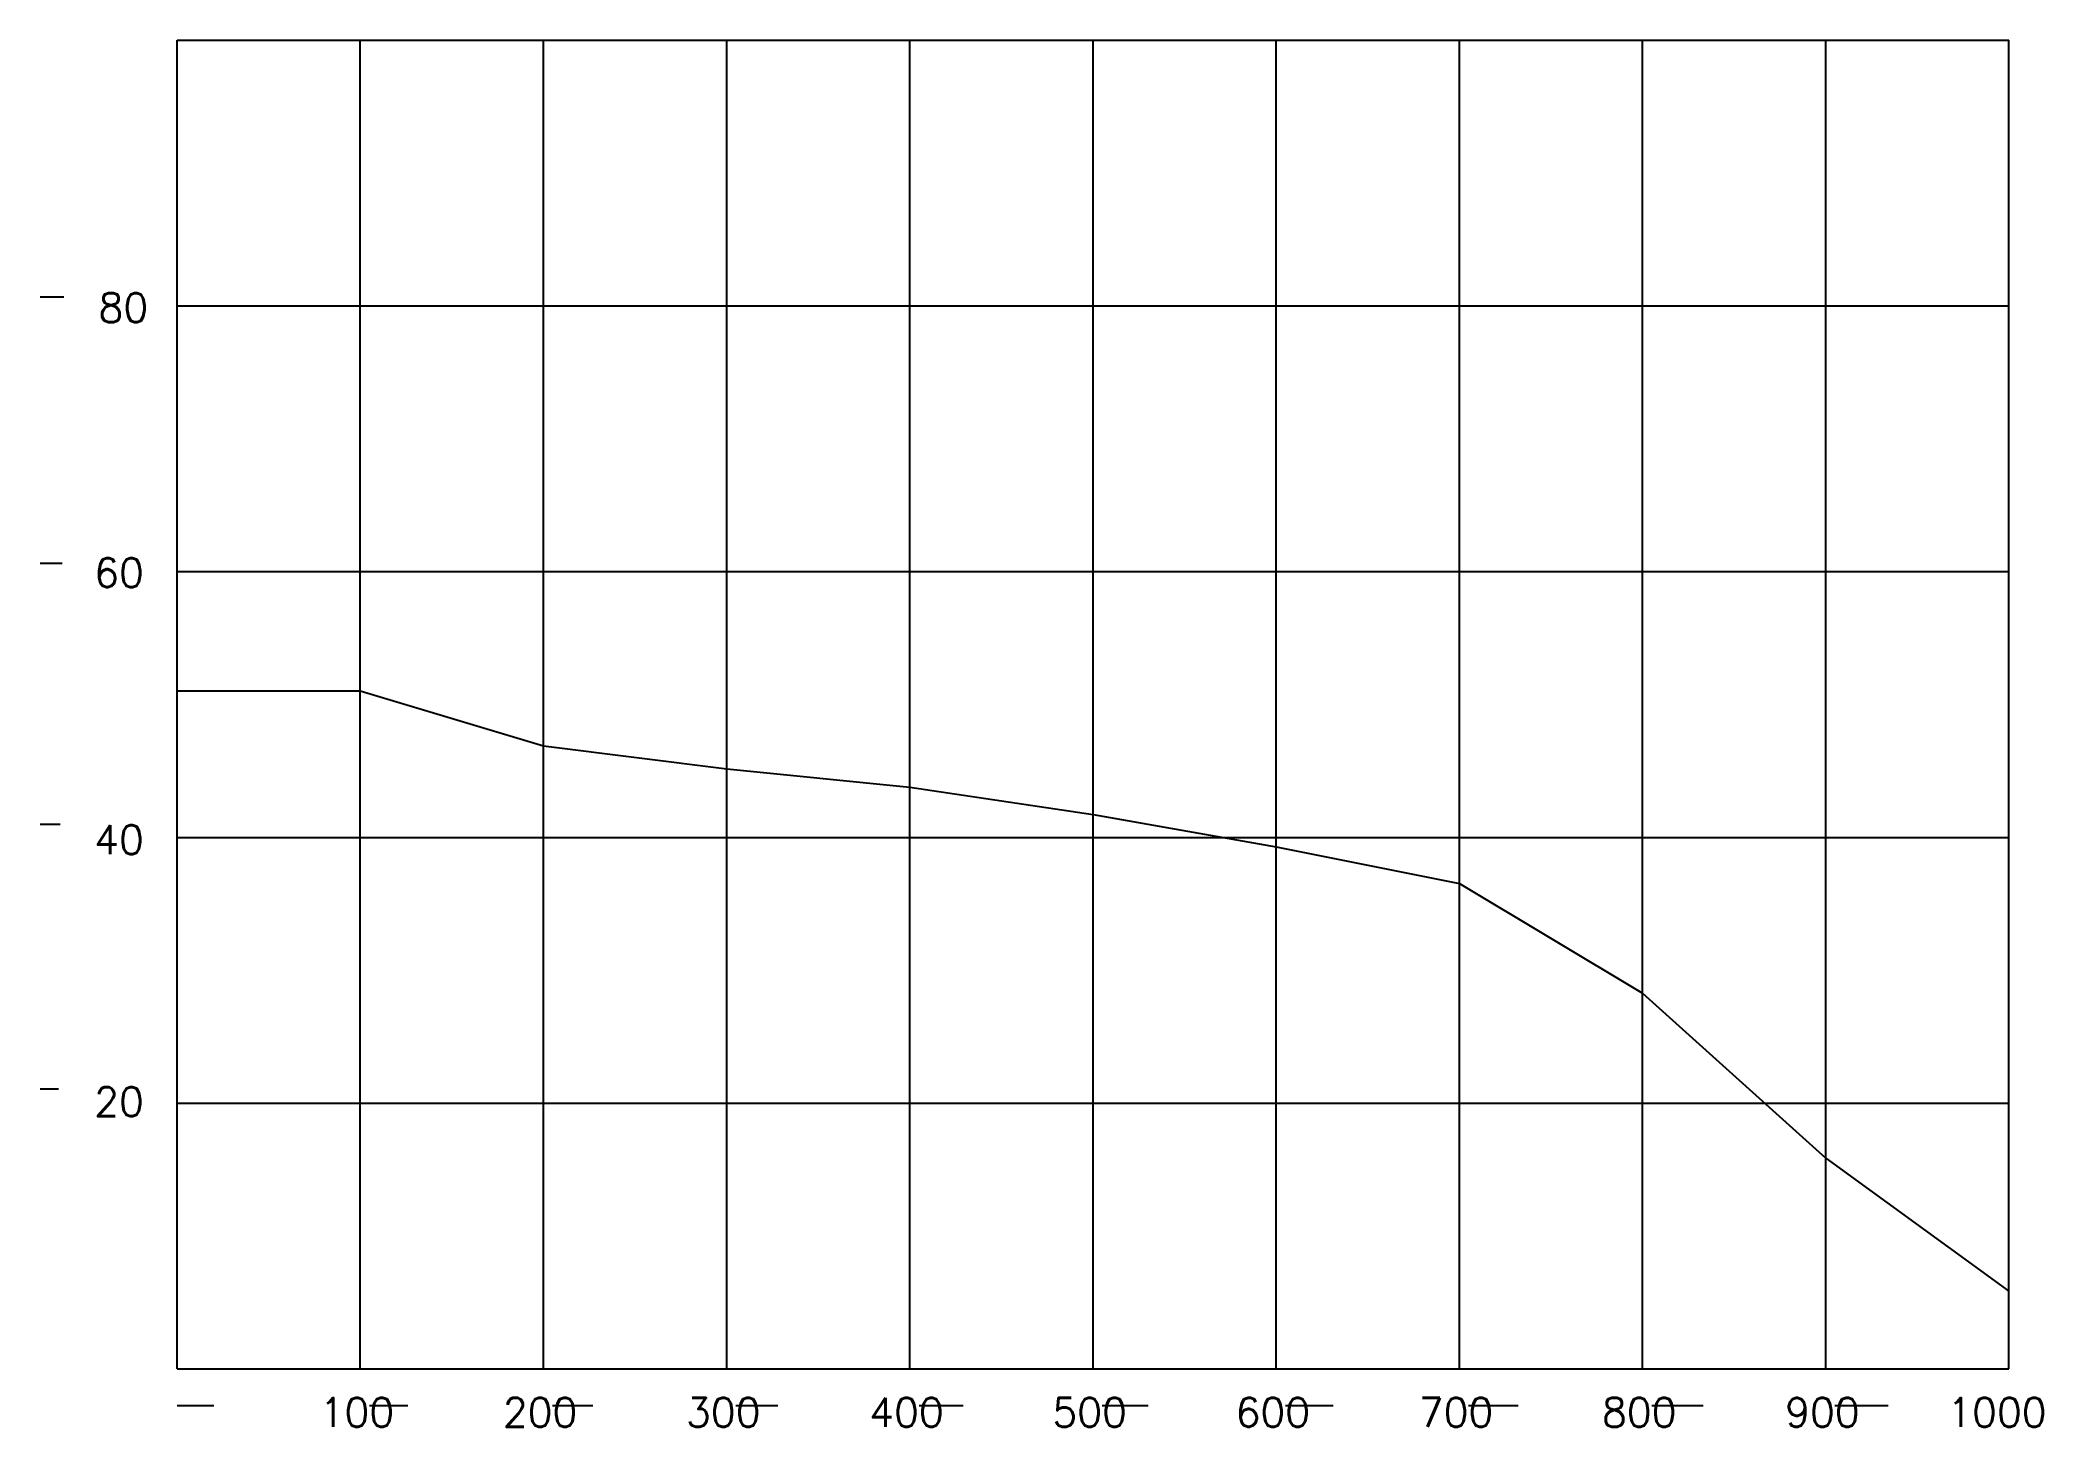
# Model space of a CAD drawing. Extents: x 325 to 1419, y 193 to 950.
import ezdxf
from ezdxf.enums import TextEntityAlignment as Align

# ---------------------------------------------------------------- set-up
doc = ezdxf.new("R2010")
doc.units = 0
doc.header["$MEASUREMENT"] = 0
doc.layers.get('0').update_dxf_attribs({"linetype": 'CONTINUOUS'})
doc.layers.add('-1', color=7, linetype='CONTINUOUS')
doc.layers.add('1', color=7, linetype='CONTINUOUS')
doc.styles.add('ROMANS', font='ROMANS', dxfattribs={"height": 0.2})

msp = doc.modelspace()

# ---------------------------------------------------------------- linework, layer by layer
at = {"layer": '-1', "color": 2, "linetype": 'Continuous'}
for p, q in [((325.2, 810), (336.2, 810)), ((325.2, 810), (338.2, 810)), ((325.2, 664.7), (336.2, 664.7)), ((325.2, 664.7), (337.2, 664.7)), ((325.2, 522.2), (336.2, 522.2)), ((325.2, 377.8), (335.2, 377.8)), ((400, 205), (420, 205)), ((505, 205), (526, 205)), ((605, 205), (627, 205)), ((705, 205), (728, 205)), ((805, 205), (829, 205)), ((905, 205), (930, 205)), ((1005, 205), (1031, 205)), ((1105, 205), (1132, 205)), ((1205, 205), (1233, 205)), ((1305, 205), (1334, 205))]:
    msp.add_line(p, q, dxfattribs=at)
at = {"color": 7, "linetype": 'Continuous'}
for p, q in [((400, 950.2), (1400, 950.2)), ((400, 225), (400, 950.2)), ((1400, 225), (1400, 950.2)), ((400, 595), (500, 595)), ((500, 595), (600, 565)), ((600, 565), (700, 552.5)), ((700, 552.5), (800, 542.5)), ((800, 542.5), (900, 527.5)), ((900, 527.5), (1000, 510)), ((1000, 510), (1100, 490)), ((1100, 490), (1200, 430)), ((1200, 430), (1300, 340)), ((1300, 340), (1400, 267.5)), ((400, 225), (1400, 225))]:
    msp.add_line(p, q, dxfattribs=at)
at = {"layer": '1', "color": 4, "linetype": 'Continuous'}
for p, q in [((500, 225), (500, 950.2)), ((600, 225), (600, 950.2)), ((700, 225), (700, 950.2)), ((800, 225), (800, 950.2)), ((900, 225), (900, 950.2)), ((1000, 225), (1000, 950.2)), ((1100, 225), (1100, 950.2)), ((1200, 225), (1200, 950.2)), ((1300, 225), (1300, 950.2)), ((400, 805.2), (1400, 805.2)), ((400, 660.1), (1400, 660.1)), ((400, 515.1), (1400, 515.1)), ((400, 370), (1400, 370))]:
    msp.add_line(p, q, dxfattribs=at)

# ---------------------------------------------------------------- texts
at = {"layer": '-1', "color": 7, "linetype": 'Continuous', "style": 'ROMANS'}
for s, p in [('80', (357.1, 812.1)), ('60', (354.7, 667.4)), ('40', (354.7, 521.7)), ('20', (354.7, 378.7)), ('100', (477.8, 209.2)), ('200', (577.8, 209.2)), ('300', (677.8, 209.2)), ('400', (777.8, 209.2)), ('500', (877.8, 209.2)), ('600', (977.8, 209.2)), ('700', (1077.8, 209.2)), ('800', (1177.8, 209.2)), ('900', (1277.8, 209.2)), ('1000', (1366.3, 209.2))]:
    msp.add_text(s, height=15.82, dxfattribs=at).set_placement(p, align=Align.TOP_LEFT)

doc.saveas('drawing.dxf')
